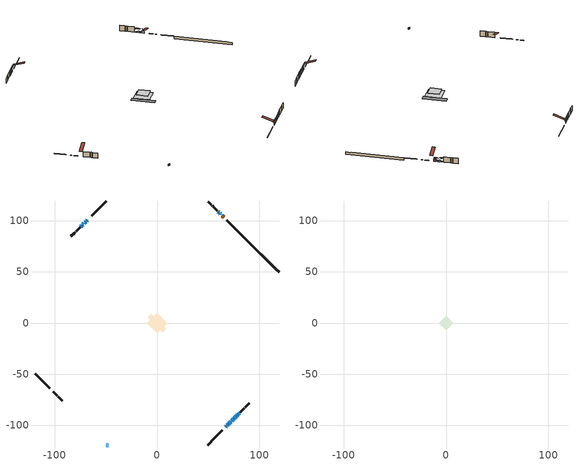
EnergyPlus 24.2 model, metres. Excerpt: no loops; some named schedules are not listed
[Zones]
conditioned space
 floor outside (Floor1 construction): -3.78,0 0,3.78 3.78,0 0,-3.78 z0.46
 floor adiabatic (AdiabaticFloorConstruction): -9.78,0 0,9.78 9.78,0 0,-9.78 z2.9
 floor foundation (Slab1 construction): -8.94,5.8 -5.8,8.94 8.94,-5.8 5.8,-8.94 z-1.92
 wall outside (RimJoist1 construction): 49.41,-119.28 56.28,-112.41 / -119.28,-49.41 -112.41,-56.28 / -49.41,119.28 -56.28,112.41 / 82.84,85.84 75.97,92.71 z0.46:0.76
 wall outside (RimJoist2 construction): 56.93,-111.75 64,-104.68 / -111.75,-56.93 -104.68,-64 / -56.93,111.75 -64,104.68 / 75.32,93.37 68.25,100.43 z0.46:0.76
 wall outside (AdiabaticWallConstruction 1): 65.1,103.58 63.69,104.99 z0.46:2.49
 wall outside (AdiabaticWallConstruction): -49.41,-119.28 -48.95,-119.28 / 68.49,-100.2 69.69,-98.99 / 70.35,-98.34 72.29,-96.4 / -48.02,-119.28 -47.75,-119.28 / 61.95,106.74 61.14,107.55 z0.46:1.68; -67.15,101.54 -67.4,101.29 z0.46:1.38; 63.04,105.65 62.6,106.08 z0.46:1.43; 67.15,-101.54 67.83,-100.85 / -69.57,99.11 -70.26,98.43 / -72.16,96.52 -72.85,95.84 z0.46:1.91; -68.05,100.63 -68.92,99.77 z0.46:2.24; 60.48,108.2 59.8,108.89 z0.46:0.92; 72.94,-95.74 74.88,-93.8 z0.46:0.77; 75.54,-93.14 77.43,-91.26 z0.46:2.04; 78.08,-90.6 78.75,-89.94 z0.46:1.45; 79.4,-89.28 80.66,-88.02 z0.46:2.44; -70.91,97.77 -71.51,97.18 z0.46:2.37; -73.5,95.18 -74.37,94.32 z0.46:2.21
 wall outside (Wall1 construction): 81.32,-87.37 85.42,-83.26 / -101.54,-67.15 -97.43,-71.25 / -75.02,93.66 -79.13,89.56 / 59.14,109.54 55.04,113.65 z0.46:5.34
 wall outside (Wall2 construction): 86.08,-82.61 86.68,-82.01 / -96.78,-71.91 -96.18,-72.51 / -79.78,88.9 -80.38,88.3 / 54.38,114.3 53.78,114.9 z0.46:5.34
 wall outside (Wall3 construction): 87.34,-81.35 90.4,-78.29 / -95.52,-73.17 -92.46,-76.23 / -81.04,87.64 -84.1,84.58 / 53.12,115.56 50.06,118.62 z0.46:5.34
 wall foundation (FoundationWall1 construction): 83.5,85.18,-1.92 83.5,85.18,0.46 115.7,52.98,0.46 115.7,52.98,0.29 119.28,49.41,0.29 119.28,49.41,-1.92
 window (WindowConstruction 15): -49.41,-119.28 -48.95,-119.28 z0.46:1.68
 window (WindowConstruction 6): -67.15,101.54 -67.4,101.29 z0.46:1.37
 window (WindowConstruction 7): 63.04,105.65 62.6,106.08 z0.46:1.43
 window (WindowConstruction 8): 67.15,-101.54 67.83,-100.85 z0.46:1.91
 window (WindowConstruction 9): 68.49,-100.2 69.69,-98.99 z0.46:1.68
 window (WindowConstruction 10): 70.35,-98.34 72.29,-96.4 z0.46:1.68
 window (WindowConstruction 11): -68.05,100.63 -68.92,99.77 z0.46:2.24
 window (WindowConstruction 12): -69.57,99.11 -70.26,98.43 z0.46:1.91
 window (WindowConstruction 16): -48.02,-119.28 -47.76,-119.28 z0.46:1.68
 window (WindowConstruction 13): 61.95,106.74 61.14,107.55 z0.46:1.68
 window (WindowConstruction 14): 60.48,108.2 59.8,108.89 z0.46:0.92
 window (WindowConstruction 17): 72.94,-95.74 74.88,-93.8 z0.46:0.76
 window (WindowConstruction): 75.54,-93.14 77.43,-91.26 z0.46:2.04
 window (WindowConstruction 1): 78.08,-90.6 78.75,-89.94 z0.46:1.45
 window (WindowConstruction 2): 79.4,-89.28 80.66,-88.02 z0.46:2.44
 window (WindowConstruction 3): -70.91,97.77 -71.51,97.18 z0.46:2.37
 window (WindowConstruction 4): -72.16,96.52 -72.85,95.84 z0.46:1.91
 window (WindowConstruction 5): -73.5,95.18 -74.37,94.32 z0.46:2.21
 door (Door): 65.1,103.58 63.69,104.99 z0.46:2.49
 ceiling adiabatic (AdiabaticFloorConstruction): 0,-9.78 9.78,0 0,9.78 -9.78,0 z2.9
attic - vented
 floor to conditioned space (Floor2 construction Reversed): -7.14,0 0,7.14 7.14,0 0,-7.14 z5.34
 roof outside (Roof1 construction): 66.49,-102.19,5.34 59.53,-95.24,8.62 57.7,-97.07,8.62 64.66,-104.03,5.34; -102.19,-66.49,5.34 -95.24,-59.53,8.62 -97.07,-57.7,8.62 -104.03,-64.66,5.34; -66.49,102.19,5.34 -59.53,95.24,8.62 -57.7,97.07,8.62 -64.66,104.03,5.34; 65.76,102.92,5.34 58.8,95.97,8.62 60.64,94.14,8.62 67.59,101.09,5.34
shading: -69.26,99.42 -65.28,103.4 -65.57,103.69 -69.55,99.71 z4.01; 60.74,107.95 64.9,103.78 65.19,104.07 61.03,108.24 z4.07; 69.7,-98.99 65.28,-103.4 65.57,-103.69 69.99,-99.28 z4.55; 71.56,-97.13 66.62,-102.06 66.91,-102.35 71.85,-97.42 z4.32; 74.15,-94.53 68.48,-100.2 68.77,-100.49 74.44,-94.82 z4.32; -70.78,97.9 -66.19,102.5 -66.48,102.79 -71.07,98.19 z4.88; -72.12,96.56 -67.71,100.98 -68,101.27 -72.41,96.85 z4.55; 59.27,109.41 63.81,104.87 64.1,105.16 59.56,109.7 z4.32; 57.93,110.75 62.35,106.34 62.64,106.63 58.22,111.04 z3.56; 76.75,-91.93 71.08,-97.61 71.37,-97.9 77.04,-92.23 z3.4; 79.29,-89.39 73.67,-95.01 73.97,-95.3 79.58,-89.68 z4.68; 80.61,-88.07 76.22,-92.47 76.51,-92.76 80.9,-88.36 z4.09; 82.53,-86.16 77.54,-91.15 77.83,-91.44 82.82,-86.45 z5.08; -73.37,95.31 -69.05,99.64 -69.34,99.93 -73.66,95.6 z5; -74.71,93.97 -70.3,98.39 -70.59,98.68 -75,94.26 z4.55; -76.23,92.45 -71.64,97.05 -71.93,97.34 -76.52,92.74 z4.85
[Building]
Building 1: Terrain=Suburbs
[Site:Location]
London AP_ON: Latitude {deg}=43.03; Longitude {deg}=-81.15; Time Zone {hr}=-5; Elevation {m}=278; Keep Site Location Information=Yes
[Site:GroundTemperature:Shallow]
3.98693, 1.93205, 1.76749, 2.74264, 6.6573, 10.5537, 13.9317, 16.0716, 16.2534, 14.513, 11.2211, 7.44421
[Site:WaterMainsTemperature]
Calculation Method=Schedule; Temperature Schedule=mains temperature schedule
[Material] Roughness=Rough; Thermal Absorptance=0.9
Name | Thickness {m} | Conductivity {W/m-K} | Density {kg/m3} | Specific Heat {J/kg-K} | Solar Absorptance | Visible Absorptance
asphalt or fiberglass shingles | 0.00635 | 0.162714 | 1121.4 | 1465.45 | 0.4 | 0.4
ceiling loosefill ins | 0.254 | 0.0480833 | 16.02 | 1046.75 | 0.7 | 0.7
ceiling stud and cavity | 0.1397 | 0.211002 | 65.682 | 1177.47 | 0.7 | 0.7
concrete 4.0 in. | 0.1016 | 1.803125 | 2242.8 | 837.4 | 0.7 | 0.7
concrete 8.0 in. | 0.2032 | 1.803125 | 2242.8 | 837.4 | 0.7 | 0.7
door material | 0.04445 | 0.0639163 | 512.64 | 1214.23 | 0.7 | 0.7
exterior vertical ins | 0.0232466 | 0.029427 | 32.04 | 1214.23 | 0.7 | 0.7
floor covering | 0.0127 | 0.0433444 | 54.468 | 1339.84 | 0.6 | 0.6
floor rigid ins; rim joist rigid ins | 0.051816 | 0.029427 | 32.04 | 1214.23 | 0.7 | 0.7
floor rigid ins 1; wall rigid ins | 0.512978 | 0.029427 | 32.04 | 1214.23 | 0.7 | 0.7
floor stud and cavity | 0.1397 | 0.638804 | 92.3553 | 1139.71 | 0.7 | 0.7
floor stud and cavity 1 | 0.1397 | 1.75129 | 37.0049 | 1207.88 | 0.7 | 0.7
furniture material conditioned space 1 | 0.1524 | 0.115458 | 640.8 | 1214.23 | 0.6 | 0.6
gypsum board | 0.0127 | 0.160291 | 801 | 837.4 | 0.6 | 0.6
gypsum board 1 | 0.0127 | 0.160291 | 801 | 837.4 | 0.7 | 0.7
osb sheathing 0.5 in. | 0.0127 | 0.115458 | 512.64 | 1214.23 | 0.7 | 0.7
osb sheathing 0.75 in. | 0.01905 | 0.115458 | 512.64 | 1214.23 | 0.7 | 0.7
osb sheathing 2.0 in. | 0.0508 | 0.115458 | 512.64 | 1214.23 | 0.7 | 0.7
rim joist rigid ins 1 | 0.103632 | 0.029427 | 32.04 | 1214.23 | 0.7 | 0.7
rim joist stud and cavity | 0.0508 | 0.0405436 | 125.044 | 1163.47 | 0.6 | 0.6
rim joist stud and cavity 1 | 0.0508 | 0.0212667 | 125.044 | 1163.47 | 0.6 | 0.6
wall stud and cavity | 0.1397 | 0.0883501 | 139.0536 | 1170.24 | 0.7 | 0.7
wall stud and cavity 1 | 0.1397 | 0.121872 | 139.0536 | 1170.24 | 0.7 | 0.7
wall stud and cavity 2 | 0.1397 | 0.102903 | 139.0536 | 1170.24 | 0.7 | 0.7
wall stud and cavity 3 | 0.0889 | 0.380278 | 52.3479 | 1209.89 | 0.7 | 0.7
wall stud and cavity 4 | 0.0889 | 0.391764 | 83.0341 | 1211.67 | 0.7 | 0.7
wood siding | 0.0254 | 0.102417 | 544.68 | 1172.36 | 0.4 | 0.4
wood siding 1; wood siding 2; wood siding 3 | 0.0254 | 0.102417 | 544.68 | 1172.36 | 0.7 | 0.7
[WindowMaterial:SimpleGlazingSystem]
Name | U-Factor {W/m2-K} | Solar Heat Gain Coefficient
WindowMaterial | 2.7913 | 0.7
WindowMaterial 1 | 2.779381 | 0.56
WindowMaterial 10 | 2.78449 | 0.68
WindowMaterial 11 | 2.78449 | 0.6
WindowMaterial 12 | 2.76008 | 0.46
WindowMaterial 13 | 3.30687 | 0.61
WindowMaterial 14 | 2.719762 | 0.3
WindowMaterial 2 | 2.82878 | 0.59
WindowMaterial 3 | 2.77825 | 0.66
WindowMaterial 4 | 2.78449 | 0.59
WindowMaterial 5 | 2.76916 | 0.63
WindowMaterial 6 | 2.662982 | 0.39
WindowMaterial 7 | 2.76916 | 0.51
WindowMaterial 8 | 2.78903 | 0.62
WindowMaterial 9 | 2.78676 | 0.61
[Construction]
AdiabaticFloorConstruction: floor stud and cavity 1, floor rigid ins 1, osb sheathing 0.75 in., floor covering
AdiabaticWallConstruction: wood siding 2, wall rigid ins, wall stud and cavity 3, gypsum board
AdiabaticWallConstruction 1: wood siding 3, wall rigid ins, wall stud and cavity 3, gypsum board
Door: door material
Floor1 construction: floor stud and cavity, floor rigid ins, osb sheathing 0.75 in., floor covering
Floor2 construction Reversed: gypsum board, ceiling stud and cavity, ceiling loosefill ins
FoundationWall1 construction: concrete 8.0 in., gypsum board 1
furniture construction conditioned space 1: furniture material conditioned space 1
PartitionWallConstruction: gypsum board, wall stud and cavity 4, gypsum board
RimJoist1 construction: wood siding 1, rim joist rigid ins, osb sheathing 2.0 in., rim joist stud and cavity
RimJoist2 construction: wood siding 1, rim joist rigid ins 1, osb sheathing 2.0 in., rim joist stud and cavity 1
Roof1 construction: asphalt or fiberglass shingles
Slab1 construction: concrete 4.0 in.
Wall1 construction: wood siding, osb sheathing 0.5 in., wall stud and cavity, gypsum board
Wall2 construction: wood siding, osb sheathing 0.5 in., wall stud and cavity 1, gypsum board
Wall3 construction: wood siding, osb sheathing 0.5 in., wall stud and cavity 2, gypsum board
WindowConstruction: WindowMaterial
WindowConstruction 1: WindowMaterial 1
WindowConstruction 10: WindowMaterial 9
WindowConstruction 11: WindowMaterial 10
WindowConstruction 12; WindowConstruction 4; WindowConstruction 8: WindowMaterial 4
WindowConstruction 13: WindowMaterial 11
WindowConstruction 14: WindowMaterial 12
WindowConstruction 15: WindowMaterial 13
WindowConstruction 16; WindowConstruction 6: WindowMaterial 6
WindowConstruction 17: WindowMaterial 14
WindowConstruction 2: WindowMaterial 2
WindowConstruction 3: WindowMaterial 3
WindowConstruction 5: WindowMaterial 5
WindowConstruction 7: WindowMaterial 7
WindowConstruction 9: WindowMaterial 8
[Zone] Multiplier=1; Part of Total Floor Area=Yes
Name | Volume {m3}
attic - vented | 54.3016
conditioned space | 749.6
[Space]
Name | Zone | Volume {m3}
attic - vented 1 | attic - vented | 54.3016
conditioned space 1 | conditioned space | 749.6
[ZoneInfiltration:EffectiveLeakageArea]
infil attic - vented 1: Zone or Space=attic - vented 1; Schedule=Always On Discrete; Effective Air Leakage Area {cm2}=4451.35; Stack Coefficient=0.000228026; Wind Coefficient=1.02026e-05
[ZoneMixing]
whole house fan mix: Zone or Space=attic - vented; Schedule=Always On Continuous; Design Flow Rate Calculation Method=Flow/Zone; Design Flow Rate {m3/s}=0; Source Zone or Space=conditioned space
[SurfaceProperty:ExposedFoundationPerimeter]
Slab1: Exposed Perimeter Calculation Method=TotalExposedPerimeter; Total Exposed Perimeter {m}=50.596
[InternalMass] Zone or ZoneList=conditioned space; Space or SpaceList=conditioned space 1
Name | Construction | Surface Area {m2}
furniture mass conditioned space 1 | furniture construction conditioned space 1 | 125.012
partition wall mass | PartitionWallConstruction | 312.53
[Lights]
interior lighting: Zone or ZoneList or Space or SpaceList=conditioned space 1; Schedule=interior lighting schedule; Design Level Calculation Method=LightingLevel; Lighting Level {W}=343.2; Return Air Fraction=0; Fraction Radiant=0.6; Fraction Visible=0.2; Fraction Replaceable=1
[People]
occupants: Zone or ZoneList or Space or SpaceList=conditioned space 1; Number of People Schedule=occupants schedule; Number of People Calculation Method=People; Number of People=3; Fraction Radiant=0.314171; Sensible Heat Fraction=0.56303; Activity Level Schedule=occupants activity schedule; Carbon Dioxide Generation Rate {m3/s-W}=0; Enable ASHRAE 55 Comfort Warnings=No; Mean Radiant Temperature Calculation Type=EnclosureAveraged
[ElectricEquipment] Zone or ZoneList or Space or SpaceList=conditioned space 1; Design Level Calculation Method=EquipmentLevel
Name | Schedule | Design Level {W} | Fraction Latent | Fraction Radiant | Fraction Lost
clothes dryer | clothes dryer schedule | 140.772 | 0.015 | 0.081 | 0.85
clothes washer | clothes washer schedule | 32.1985 | 0.03 | 0.162 | 0.7
cooking range | cooking range schedule | 215.147 | 0.08 | 0.432 | 0.2
dishwasher | dishwasher schedule | 66.8632 | 0.3 | 0.18 | 0.4
fridge | fridge schedule | 72.9452 | 0 | 0.6 | 0
mech vent house fan | mech vent house fan schedule | 8.07 | 0 | 0 | 1
mech vent house fan cfis | mech vent house fan cfis schedule | 0 | 0 | 0 | 0
misc plug loads | misc plug loads schedule | 494.7 | 0.045 | 0.513 | 0.1
whole house fan | Always On Discrete | 0 | 0 | 0 | 1
[OtherEquipment] Zone or ZoneList or Space or SpaceList=conditioned space 1; Design Level Calculation Method=EquipmentLevel
Name | Fuel Type | Schedule | Design Level {W} | Fraction Latent | Fraction Radiant | Fraction Lost
clothes dryer 1 | Electricity | clothes dryer schedule | 0 | 0.015 | 0.081 | 0.85
cooking range 1 | Electricity | cooking range schedule | 0 | 0.08 | 0.432 | 0.2
general water use latent | None | general water use schedule | 62.594 | 1 | 0 | 0
general water use sensible | None | general water use schedule | -61.6891 | 0 | 0.6 | 0
mech vent house fan latent load | None | Always On Discrete | 0 | 1 | 0 | 0
mech vent house fan sensible load | None | Always On Discrete | 0 | 0 | 0 | 0
water heater energy adjustment1 | NaturalGas | Always On Discrete | 0.01 | 0 | 0 | 1
[ZoneInfiltration:DesignFlowRate] Zone or ZoneList or Space or SpaceList=conditioned space 1; Schedule=Always On Discrete; Design Flow Rate Calculation Method=Flow/Zone; Design Flow Rate {m3/s}=0
infil flow; natural vent flow; whole house fan flow
[Foundation:Kiva]
Foundation Kiva 1: Initial Indoor Air Temperature {C}=18; Wall Height Above Grade {m}=0.460004; Wall Depth Below Slab {m}=0.2032; Custom Block Material Name 1=exterior vertical ins; Custom Block Depth 1 {m}=2.38; Custom Block X Position 1 {m}=0.2159; Custom Block Z Position 1 {m}=0
[Foundation:Kiva:Settings]
Soil Conductivity {W/m-K}=0.849921; Soil Density {kg/m3}=1842.3; Soil Specific Heat {J/kg-K}=418.7; Ground Solar Absorptivity=0.9; Ground Thermal Absorptivity=0.9; Ground Surface Roughness {m}=0.03; Far-Field Width {m}=40; Deep-Ground Boundary Condition=ZeroFlux; Deep-Ground Depth {m}=40; Minimum Cell Dimension {m}=0.2; Maximum Cell Growth Coefficient=3; Simulation Timestep=Timestep
[Exterior:Lights]
exterior lighting: Schedule=exterior lighting schedule; Design Level {W}=75.6
[Schedule:Constant]
Name | Hourly Value
Always On Continuous; mech vent house fan schedule; mech vent house fan cfis schedule; Always On Discrete | 1
occupants activity schedule | 117.228
fridge schedule | 0
[Schedule:Week:Daily]
interior lighting schedule Week Rule - Jan1-Jan27: interior lighting schedule day, interior lighting schedule day, interior lighting schedule day, interior lighting schedule day, interior lighting schedule day, interior lighting schedule day, interior lighting schedule day, interior lighting schedule default day, interior lighting schedule default day, interior lighting schedule default day, interior lighting schedule default day, interior lighting schedule default day
interior lighting schedule Week Rule - Jan28-Feb3: interior lighting schedule day, interior lighting schedule day, interior lighting schedule day, interior lighting schedule day, interior lighting schedule day 1, interior lighting schedule day 1, interior lighting schedule day 1, interior lighting schedule default day, interior lighting schedule default day, interior lighting schedule default day, interior lighting schedule default day, interior lighting schedule default day
interior lighting schedule Week Rule - Feb4-Feb24: interior lighting schedule day 1, interior lighting schedule day 1, interior lighting schedule day 1, interior lighting schedule day 1, interior lighting schedule day 1, interior lighting schedule day 1, interior lighting schedule day 1, interior lighting schedule default day, interior lighting schedule default day, interior lighting schedule default day, interior lighting schedule default day, interior lighting schedule default day
interior lighting schedule Week Rule - Feb25-Mar3: interior lighting schedule day 1, interior lighting schedule day 1, interior lighting schedule day 1, interior lighting schedule day 1, interior lighting schedule day 2, interior lighting schedule day 2, interior lighting schedule day 2, interior lighting schedule default day, interior lighting schedule default day, interior lighting schedule default day, interior lighting schedule default day, interior lighting schedule default day
interior lighting schedule Week Rule - Mar4-Mar31: interior lighting schedule day 2, interior lighting schedule day 2, interior lighting schedule day 2, interior lighting schedule day 2, interior lighting schedule day 2, interior lighting schedule day 2, interior lighting schedule day 2, interior lighting schedule default day, interior lighting schedule default day, interior lighting schedule default day, interior lighting schedule default day, interior lighting schedule default day
interior lighting schedule Week Rule - Apr1-Apr28: interior lighting schedule day 3, interior lighting schedule day 3, interior lighting schedule day 3, interior lighting schedule day 3, interior lighting schedule day 3, interior lighting schedule day 3, interior lighting schedule day 3, interior lighting schedule default day, interior lighting schedule default day, interior lighting schedule default day, interior lighting schedule default day, interior lighting schedule default day
interior lighting schedule Week Rule - Apr29-May5: interior lighting schedule day 3, interior lighting schedule day 3, interior lighting schedule day 4, interior lighting schedule day 4, interior lighting schedule day 4, interior lighting schedule day 4, interior lighting schedule day 4, interior lighting schedule default day, interior lighting schedule default day, interior lighting schedule default day, interior lighting schedule default day, interior lighting schedule default day
interior lighting schedule Week Rule - May6-May26: interior lighting schedule day 4, interior lighting schedule day 4, interior lighting schedule day 4, interior lighting schedule day 4, interior lighting schedule day 4, interior lighting schedule day 4, interior lighting schedule day 4, interior lighting schedule default day, interior lighting schedule default day, interior lighting schedule default day, interior lighting schedule default day, interior lighting schedule default day
interior lighting schedule Week Rule - May27-Jun2: interior lighting schedule day 4, interior lighting schedule day 4, interior lighting schedule day 4, interior lighting schedule day 4, interior lighting schedule day 4, interior lighting schedule day 5, interior lighting schedule day 5, interior lighting schedule default day, interior lighting schedule default day, interior lighting schedule default day, interior lighting schedule default day, interior lighting schedule default day
interior lighting schedule Week Rule - Jun3-Jun30: interior lighting schedule day 5, interior lighting schedule day 5, interior lighting schedule day 5, interior lighting schedule day 5, interior lighting schedule day 5, interior lighting schedule day 5, interior lighting schedule day 5, interior lighting schedule default day, interior lighting schedule default day, interior lighting schedule default day, interior lighting schedule default day, interior lighting schedule default day
interior lighting schedule Week Rule - Jul1-Jul28: interior lighting schedule day 6, interior lighting schedule day 6, interior lighting schedule day 6, interior lighting schedule day 6, interior lighting schedule day 6, interior lighting schedule day 6, interior lighting schedule day 6, interior lighting schedule default day, interior lighting schedule default day, interior lighting schedule default day, interior lighting schedule default day, interior lighting schedule default day
interior lighting schedule Week Rule - Jul29-Aug4: interior lighting schedule day 6, interior lighting schedule day 6, interior lighting schedule day 6, interior lighting schedule day 7, interior lighting schedule day 7, interior lighting schedule day 7, interior lighting schedule day 7, interior lighting schedule default day, interior lighting schedule default day, interior lighting schedule default day, interior lighting schedule default day, interior lighting schedule default day
interior lighting schedule Week Rule - Aug5-Aug25: interior lighting schedule day 7, interior lighting schedule day 7, interior lighting schedule day 7, interior lighting schedule day 7, interior lighting schedule day 7, interior lighting schedule day 7, interior lighting schedule day 7, interior lighting schedule default day, interior lighting schedule default day, interior lighting schedule default day, interior lighting schedule default day, interior lighting schedule default day
interior lighting schedule Week Rule - Aug26-Sep1: interior lighting schedule day 7, interior lighting schedule day 7, interior lighting schedule day 7, interior lighting schedule day 7, interior lighting schedule day 7, interior lighting schedule day 7, interior lighting schedule day 8, interior lighting schedule default day, interior lighting schedule default day, interior lighting schedule default day, interior lighting schedule default day, interior lighting schedule default day
interior lighting schedule Week Rule - Sep2-Sep29: interior lighting schedule day 8, interior lighting schedule day 8, interior lighting schedule day 8, interior lighting schedule day 8, interior lighting schedule day 8, interior lighting schedule day 8, interior lighting schedule day 8, interior lighting schedule default day, interior lighting schedule default day, interior lighting schedule default day, interior lighting schedule default day, interior lighting schedule default day
interior lighting schedule Week Rule - Sep30-Oct6: interior lighting schedule day 8, interior lighting schedule day 9, interior lighting schedule day 9, interior lighting schedule day 9, interior lighting schedule day 9, interior lighting schedule day 9, interior lighting schedule day 9, interior lighting schedule default day, interior lighting schedule default day, interior lighting schedule default day, interior lighting schedule default day, interior lighting schedule default day
interior lighting schedule Week Rule - Oct7-Oct27: interior lighting schedule day 9, interior lighting schedule day 9, interior lighting schedule day 9, interior lighting schedule day 9, interior lighting schedule day 9, interior lighting schedule day 9, interior lighting schedule day 9, interior lighting schedule default day, interior lighting schedule default day, interior lighting schedule default day, interior lighting schedule default day, interior lighting schedule default day
interior lighting schedule Week Rule - Oct28-Nov3: interior lighting schedule day 9, interior lighting schedule day 9, interior lighting schedule day 9, interior lighting schedule day 9, interior lighting schedule day 10, interior lighting schedule day 10, interior lighting schedule day 10, interior lighting schedule default day, interior lighting schedule default day, interior lighting schedule default day, interior lighting schedule default day, interior lighting schedule default day
interior lighting schedule Week Rule - Nov4-Nov24: interior lighting schedule day 10, interior lighting schedule day 10, interior lighting schedule day 10, interior lighting schedule day 10, interior lighting schedule day 10, interior lighting schedule day 10, interior lighting schedule day 10, interior lighting schedule default day, interior lighting schedule default day, interior lighting schedule default day, interior lighting schedule default day, interior lighting schedule default day
interior lighting schedule Week Rule - Nov25-Dec1: interior lighting schedule day 10, interior lighting schedule day 10, interior lighting schedule day 10, interior lighting schedule day 10, interior lighting schedule day 10, interior lighting schedule day 10, interior lighting schedule day 11, interior lighting schedule default day, interior lighting schedule default day, interior lighting schedule default day, interior lighting schedule default day, interior lighting schedule default day
interior lighting schedule Week Rule - Dec2-Dec31: interior lighting schedule day 11, interior lighting schedule day 11, interior lighting schedule day 11, interior lighting schedule day 11, interior lighting schedule day 11, interior lighting schedule day 11, interior lighting schedule day 11, interior lighting schedule default day, interior lighting schedule default day, interior lighting schedule default day, interior lighting schedule default day, interior lighting schedule default day
occupants schedule Week Rule - Jan1-Dec31: occupants schedule day, occupants schedule day, occupants schedule day, occupants schedule day, occupants schedule day, occupants schedule day, occupants schedule day, occupants schedule default day, occupants schedule default day, occupants schedule default day, occupants schedule default day, occupants schedule default day
clothes dryer schedule Week Rule - Jan1-Dec31: clothes dryer schedule day, clothes dryer schedule day, clothes dryer schedule day, clothes dryer schedule day, clothes dryer schedule day, clothes dryer schedule day, clothes dryer schedule day, clothes dryer schedule default day, clothes dryer schedule default day, clothes dryer schedule default day, clothes dryer schedule default day, clothes dryer schedule default day
clothes washer schedule Week Rule - Jan1-Dec31: clothes washer schedule day, clothes washer schedule day, clothes washer schedule day, clothes washer schedule day, clothes washer schedule day, clothes washer schedule day, clothes washer schedule day, clothes washer schedule default day, clothes washer schedule default day, clothes washer schedule default day, clothes washer schedule default day, clothes washer schedule default day
cooking range schedule Week Rule - Jan1-Dec31: cooking range schedule day, cooking range schedule day, cooking range schedule day, cooking range schedule day, cooking range schedule day, cooking range schedule day, cooking range schedule day, cooking range schedule default day, cooking range schedule default day, cooking range schedule default day, cooking range schedule default day, cooking range schedule default day
dishwasher schedule Week Rule - Jan1-Dec31: dishwasher schedule day, dishwasher schedule day, dishwasher schedule day, dishwasher schedule day, dishwasher schedule day, dishwasher schedule day, dishwasher schedule day, dishwasher schedule default day, dishwasher schedule default day, dishwasher schedule default day, dishwasher schedule default day, dishwasher schedule default day
misc plug loads schedule Week Rule - Jan1-Dec31: misc plug loads schedule day, misc plug loads schedule day, misc plug loads schedule day, misc plug loads schedule day, misc plug loads schedule day, misc plug loads schedule day, misc plug loads schedule day, misc plug loads schedule default day, misc plug loads schedule default day, misc plug loads schedule default day, misc plug loads schedule default day, misc plug loads schedule default day
general water use schedule Week Rule - Jan1-Dec31: general water use schedule day, general water use schedule day, general water use schedule day, general water use schedule day, general water use schedule day, general water use schedule day, general water use schedule day, general water use schedule default day, general water use schedule default day, general water use schedule default day, general water use schedule default day, general water use schedule default day
exterior lighting schedule Week Rule - Jan1-Jan27: exterior lighting schedule day, exterior lighting schedule day, exterior lighting schedule day, exterior lighting schedule day, exterior lighting schedule day, exterior lighting schedule day, exterior lighting schedule day, exterior lighting schedule default day, exterior lighting schedule default day, exterior lighting schedule default day, exterior lighting schedule default day, exterior lighting schedule default day
exterior lighting schedule Week Rule - Jan28-Feb3: exterior lighting schedule day, exterior lighting schedule day, exterior lighting schedule day, exterior lighting schedule day, exterior lighting schedule day 1, exterior lighting schedule day 1, exterior lighting schedule day 1, exterior lighting schedule default day, exterior lighting schedule default day, exterior lighting schedule default day, exterior lighting schedule default day, exterior lighting schedule default day
exterior lighting schedule Week Rule - Feb4-Feb24: exterior lighting schedule day 1, exterior lighting schedule day 1, exterior lighting schedule day 1, exterior lighting schedule day 1, exterior lighting schedule day 1, exterior lighting schedule day 1, exterior lighting schedule day 1, exterior lighting schedule default day, exterior lighting schedule default day, exterior lighting schedule default day, exterior lighting schedule default day, exterior lighting schedule default day
exterior lighting schedule Week Rule - Feb25-Mar3: exterior lighting schedule day 1, exterior lighting schedule day 1, exterior lighting schedule day 1, exterior lighting schedule day 1, exterior lighting schedule day 2, exterior lighting schedule day 2, exterior lighting schedule day 2, exterior lighting schedule default day, exterior lighting schedule default day, exterior lighting schedule default day, exterior lighting schedule default day, exterior lighting schedule default day
exterior lighting schedule Week Rule - Mar4-Mar31: exterior lighting schedule day 2, exterior lighting schedule day 2, exterior lighting schedule day 2, exterior lighting schedule day 2, exterior lighting schedule day 2, exterior lighting schedule day 2, exterior lighting schedule day 2, exterior lighting schedule default day, exterior lighting schedule default day, exterior lighting schedule default day, exterior lighting schedule default day, exterior lighting schedule default day
exterior lighting schedule Week Rule - Apr1-Apr28: exterior lighting schedule day 3, exterior lighting schedule day 3, exterior lighting schedule day 3, exterior lighting schedule day 3, exterior lighting schedule day 3, exterior lighting schedule day 3, exterior lighting schedule day 3, exterior lighting schedule default day, exterior lighting schedule default day, exterior lighting schedule default day, exterior lighting schedule default day, exterior lighting schedule default day
exterior lighting schedule Week Rule - Apr29-May5: exterior lighting schedule day 3, exterior lighting schedule day 3, exterior lighting schedule day 4, exterior lighting schedule day 4, exterior lighting schedule day 4, exterior lighting schedule day 4, exterior lighting schedule day 4, exterior lighting schedule default day, exterior lighting schedule default day, exterior lighting schedule default day, exterior lighting schedule default day, exterior lighting schedule default day
exterior lighting schedule Week Rule - May6-May26: exterior lighting schedule day 4, exterior lighting schedule day 4, exterior lighting schedule day 4, exterior lighting schedule day 4, exterior lighting schedule day 4, exterior lighting schedule day 4, exterior lighting schedule day 4, exterior lighting schedule default day, exterior lighting schedule default day, exterior lighting schedule default day, exterior lighting schedule default day, exterior lighting schedule default day
exterior lighting schedule Week Rule - May27-Jun2: exterior lighting schedule day 4, exterior lighting schedule day 4, exterior lighting schedule day 4, exterior lighting schedule day 4, exterior lighting schedule day 4, exterior lighting schedule day 5, exterior lighting schedule day 5, exterior lighting schedule default day, exterior lighting schedule default day, exterior lighting schedule default day, exterior lighting schedule default day, exterior lighting schedule default day
exterior lighting schedule Week Rule - Jun3-Jun30: exterior lighting schedule day 5, exterior lighting schedule day 5, exterior lighting schedule day 5, exterior lighting schedule day 5, exterior lighting schedule day 5, exterior lighting schedule day 5, exterior lighting schedule day 5, exterior lighting schedule default day, exterior lighting schedule default day, exterior lighting schedule default day, exterior lighting schedule default day, exterior lighting schedule default day
exterior lighting schedule Week Rule - Jul1-Jul28: exterior lighting schedule day 6, exterior lighting schedule day 6, exterior lighting schedule day 6, exterior lighting schedule day 6, exterior lighting schedule day 6, exterior lighting schedule day 6, exterior lighting schedule day 6, exterior lighting schedule default day, exterior lighting schedule default day, exterior lighting schedule default day, exterior lighting schedule default day, exterior lighting schedule default day
exterior lighting schedule Week Rule - Jul29-Aug4: exterior lighting schedule day 6, exterior lighting schedule day 6, exterior lighting schedule day 6, exterior lighting schedule day 7, exterior lighting schedule day 7, exterior lighting schedule day 7, exterior lighting schedule day 7, exterior lighting schedule default day, exterior lighting schedule default day, exterior lighting schedule default day, exterior lighting schedule default day, exterior lighting schedule default day
exterior lighting schedule Week Rule - Aug5-Aug25: exterior lighting schedule day 7, exterior lighting schedule day 7, exterior lighting schedule day 7, exterior lighting schedule day 7, exterior lighting schedule day 7, exterior lighting schedule day 7, exterior lighting schedule day 7, exterior lighting schedule default day, exterior lighting schedule default day, exterior lighting schedule default day, exterior lighting schedule default day, exterior lighting schedule default day
exterior lighting schedule Week Rule - Aug26-Sep1: exterior lighting schedule day 7, exterior lighting schedule day 7, exterior lighting schedule day 7, exterior lighting schedule day 7, exterior lighting schedule day 7, exterior lighting schedule day 7, exterior lighting schedule day 8, exterior lighting schedule default day, exterior lighting schedule default day, exterior lighting schedule default day, exterior lighting schedule default day, exterior lighting schedule default day
exterior lighting schedule Week Rule - Sep2-Sep29: exterior lighting schedule day 8, exterior lighting schedule day 8, exterior lighting schedule day 8, exterior lighting schedule day 8, exterior lighting schedule day 8, exterior lighting schedule day 8, exterior lighting schedule day 8, exterior lighting schedule default day, exterior lighting schedule default day, exterior lighting schedule default day, exterior lighting schedule default day, exterior lighting schedule default day
exterior lighting schedule Week Rule - Sep30-Oct6: exterior lighting schedule day 8, exterior lighting schedule day 9, exterior lighting schedule day 9, exterior lighting schedule day 9, exterior lighting schedule day 9, exterior lighting schedule day 9, exterior lighting schedule day 9, exterior lighting schedule default day, exterior lighting schedule default day, exterior lighting schedule default day, exterior lighting schedule default day, exterior lighting schedule default day
exterior lighting schedule Week Rule - Oct7-Oct27: exterior lighting schedule day 9, exterior lighting schedule day 9, exterior lighting schedule day 9, exterior lighting schedule day 9, exterior lighting schedule day 9, exterior lighting schedule day 9, exterior lighting schedule day 9, exterior lighting schedule default day, exterior lighting schedule default day, exterior lighting schedule default day, exterior lighting schedule default day, exterior lighting schedule default day
[Schedule:Year]
interior lighting schedule: interior lighting schedule Week Rule - Jan1-Jan27, 1, 1, 1, 27, interior lighting schedule Week Rule - Jan28-Feb3, 1, 28, 2, 3, interior lighting schedule Week Rule - Feb4-Feb24, 2, 4, 2, 24, interior lighting schedule Week Rule - Feb25-Mar3, 2, 25, 3, 3, interior lighting schedule Week Rule - Mar4-Mar31, 3, 4, 3, 31, interior lighting schedule Week Rule - Apr1-Apr28, 4, 1, 4, 28, interior lighting schedule Week Rule - Apr29-May5, 4, 29, 5, 5, interior lighting schedule Week Rule - May6-May26, 5, 6, 5, 26, interior lighting schedule Week Rule - May27-Jun2, 5, 27, 6, 2, interior lighting schedule Week Rule - Jun3-Jun30, 6, 3, 6, 30, interior lighting schedule Week Rule - Jul1-Jul28, 7, 1, 7, 28, interior lighting schedule Week Rule - Jul29-Aug4, 7, 29, 8, 4, interior lighting schedule Week Rule - Aug5-Aug25, 8, 5, 8, 25, interior lighting schedule Week Rule - Aug26-Sep1, 8, 26, 9, 1, interior lighting schedule Week Rule - Sep2-Sep29, 9, 2, 9, 29, interior lighting schedule Week Rule - Sep30-Oct6, 9, 30, 10, 6, interior lighting schedule Week Rule - Oct7-Oct27, 10, 7, 10, 27, interior lighting schedule Week Rule - Oct28-Nov3, 10, 28, 11, 3, interior lighting schedule Week Rule - Nov4-Nov24, 11, 4, 11, 24, interior lighting schedule Week Rule - Nov25-Dec1, 11, 25, 12, 1, interior lighting schedule Week Rule - Dec2-Dec31, 12, 2, 12, 31
occupants schedule: occupants schedule Week Rule - Jan1-Dec31, 1, 1, 12, 31
clothes dryer schedule: clothes dryer schedule Week Rule - Jan1-Dec31, 1, 1, 12, 31
clothes washer schedule: clothes washer schedule Week Rule - Jan1-Dec31, 1, 1, 12, 31
cooking range schedule: cooking range schedule Week Rule - Jan1-Dec31, 1, 1, 12, 31
dishwasher schedule: dishwasher schedule Week Rule - Jan1-Dec31, 1, 1, 12, 31
misc plug loads schedule: misc plug loads schedule Week Rule - Jan1-Dec31, 1, 1, 12, 31
general water use schedule: general water use schedule Week Rule - Jan1-Dec31, 1, 1, 12, 31
exterior lighting schedule: exterior lighting schedule Week Rule - Jan1-Jan27, 1, 1, 1, 27, exterior lighting schedule Week Rule - Jan28-Feb3, 1, 28, 2, 3, exterior lighting schedule Week Rule - Feb4-Feb24, 2, 4, 2, 24, exterior lighting schedule Week Rule - Feb25-Mar3, 2, 25, 3, 3, exterior lighting schedule Week Rule - Mar4-Mar31, 3, 4, 3, 31, exterior lighting schedule Week Rule - Apr1-Apr28, 4, 1, 4, 28, exterior lighting schedule Week Rule - Apr29-May5, 4, 29, 5, 5, exterior lighting schedule Week Rule - May6-May26, 5, 6, 5, 26, exterior lighting schedule Week Rule - May27-Jun2, 5, 27, 6, 2, exterior lighting schedule Week Rule - Jun3-Jun30, 6, 3, 6, 30, exterior lighting schedule Week Rule - Jul1-Jul28, 7, 1, 7, 28, exterior lighting schedule Week Rule - Jul29-Aug4, 7, 29, 8, 4, exterior lighting schedule Week Rule - Aug5-Aug25, 8, 5, 8, 25, exterior lighting schedule Week Rule - Aug26-Sep1, 8, 26, 9, 1, exterior lighting schedule Week Rule - Sep2-Sep29, 9, 2, 9, 29, exterior lighting schedule Week Rule - Sep30-Oct6, 9, 30, 10, 6, exterior lighting schedule Week Rule - Oct7-Oct27, 10, 7, 10, 27, exterior lighting schedule Week Rule - Oct28-Nov3, 10, 28, 11, 3, exterior lighting schedule Week Rule - Nov4-Nov24, 11, 4, 11, 24, exterior lighting schedule Week Rule - Nov25-Dec1, 11, 25, 12, 1, exterior lighting schedule Week Rule - Dec2-Dec31, 12, 2, 12, 31
[Schedule:Compact]
mains temperature schedule: Through: 01/01, For: AllDays, Until: 24:00, 7.96722, Through: 01/02, For: AllDays, Until: 24:00, 7.89722, Through: 01/03, For: AllDays, Until: 24:00, 7.82778, Through: 01/04, For: AllDays, Until: 24:00, 7.76, Through: 01/05, For: AllDays, Until: 24:00, 7.69333, Through: 01/06, For: AllDays, Until: 24:00, 7.62778, Through: 01/07, For: AllDays, Until: 24:00, 7.56389, Through: 01/08, For: AllDays, Until: 24:00, 7.50167, Through: 01/09, For: AllDays, Until: 24:00, 7.44056, Through: 01/10, For: AllDays, Until: 24:00, 7.38056, Through: 01/11, For: AllDays, Until: 24:00, 7.32222, Through: 01/12, For: AllDays, Until: 24:00, 7.26556, Through: 01/13, For: AllDays, Until: 24:00, 7.21, Through: 01/14, For: AllDays, Until: 24:00, 7.15556, Through: 01/15, For: AllDays, Until: 24:00, 7.10333, Through: 01/16, For: AllDays, Until: 24:00, 7.05222, Through: 01/17, For: AllDays, Until: 24:00, 7.00278, Through: 01/18, For: AllDays, Until: 24:00, 6.955, Through: 01/19, For: AllDays, Until: 24:00, 6.90833, Through: 01/20, For: AllDays, Until: 24:00, 6.86389, Through: 01/21, For: AllDays, Until: 24:00, 6.82056, Through: 01/22, For: AllDays, Until: 24:00, 6.77889, Through: 01/23, For: AllDays, Until: 24:00, 6.73889, Through: 01/24, For: AllDays, Until: 24:00, 6.7, Through: 01/25, For: AllDays, Until: 24:00, 6.66333, Through: 01/26, For: AllDays, Until: 24:00, 6.62833, Through: 01/27, For: AllDays, Until: 24:00, 6.59444, Through: 01/28, For: AllDays, Until: 24:00, 6.56278, Through: 01/29, For: AllDays, Until: 24:00, 6.53222, Through: 01/30, For: AllDays, Until: 24:00, 6.50389, Through: 01/31, For: AllDays, Until: 24:00, 6.47722, Through: 02/01, For: AllDays, Until: 24:00, 6.45167, Through: 02/02, For: AllDays, Until: 24:00, 6.42833, Through: 02/03, For: AllDays, Until: 24:00, 6.40667, Through: 02/04, For: AllDays, Until: 24:00, 6.38611, Through: 02/05, For: AllDays, Until: 24:00, 6.36778, Through: 02/06, For: AllDays, Until: 24:00, 6.35111, Through: 02/07, For: AllDays, Until: 24:00, 6.33611, Through: 02/08, For: AllDays, Until: 24:00, 6.32333, Through: 02/09, For: AllDays, Until: 24:00, 6.31167, Through: 02/10, For: AllDays, Until: 24:00, 6.30222, Through: 02/11, For: AllDays, Until: 24:00, 6.29389, Through: 02/12, For: AllDays, Until: 24:00, 6.28778, Through: 02/13, For: AllDays, Until: 24:00, 6.28333, Through: 02/14, For: AllDays, Until: 24:00, 6.28056, Through: 02/15, For: AllDays, Until: 24:00, 6.27944, Through: 02/16, For: AllDays, Until: 24:00, 6.28, Through: 02/17, For: AllDays, Until: 24:00, 6.28278, Through: 02/18, For: AllDays, Until: 24:00, 6.28722, Through: 02/19, For: AllDays, Until: 24:00, 6.29278, Through: 02/20, For: AllDays, Until: 24:00, 6.30056, Through: 02/21, For: AllDays, Until: 24:00, 6.31, Through: 02/22, For: AllDays, Until: 24:00, 6.32111, Through: 02/23, For: AllDays, Until: 24:00, 6.33444, Through: 02/24, For: AllDays, Until: 24:00, 6.34889, Through: 02/25, For: AllDays, Until: 24:00, 6.36556, Through: 02/26, For: AllDays, Until: 24:00, 6.38333, Through: 02/27, For: AllDays, Until: 24:00, 6.40333, Through: 02/28, For: AllDays, Until: 24:00, 6.425, Through: 03/01, For: AllDays, Until: 24:00, 6.44833, Through: 03/02, For: AllDays, Until: 24:00, 6.47278, Through: 03/03, For: AllDays, Until: 24:00, 6.49944, Through: 03/04, For: AllDays, Until: 24:00, 6.52778, Through: 03/05, For: AllDays, Until: 24:00, 6.55778, Through: 03/06, For: AllDays, Until: 24:00, 6.58944, Through: 03/07, For: AllDays, Until: 24:00, 6.62278, Through: 03/08, For: AllDays, Until: 24:00, 6.65778, Through: 03/09, For: AllDays, Until: 24:00, 6.69444, Through: 03/10, For: AllDays, Until: 24:00, 6.73278, Through: 03/11, For: AllDays, Until: 24:00, 6.77278, Through: 03/12, For: AllDays, Until: 24:00, 6.81389, Through: 03/13, For: AllDays, Until: 24:00, 6.85722, Through: 03/14, For: AllDays, Until: 24:00, 6.90167, Through: 03/15, For: AllDays, Until: 24:00, 6.94778, Through: 03/16, For: AllDays, Until: 24:00, 6.99556, Through: 03/17, For: AllDays, Until: 24:00, 7.045, Through: 03/18, For: AllDays, Until: 24:00, 7.09556, Through: 03/19, For: AllDays, Until: 24:00, 7.14778, Through: 03/20, For: AllDays, Until: 24:00, 7.20167, Through: 03/21, For: AllDays, Until: 24:00, 7.25667, Through: 03/22, For: AllDays, Until: 24:00, 7.31333, Through: 03/23, For: AllDays, Until: 24:00, 7.37167, Through: 03/24, For: AllDays, Until: 24:00, 7.43111, Through: 03/25, For: AllDays, Until: 24:00, 7.49222, Through: 03/26, For: AllDays, Until: 24:00, 7.55444, Through: 03/27, For: AllDays, Until: 24:00, 7.61833, Through: 03/28, For: AllDays, Until: 24:00, 7.68333, Through: 03/29, For: AllDays, Until: 24:00, 7.74944, Through: 03/30, For: AllDays, Until: 24:00, 7.81722, Through: 03/31, For: AllDays, Until: 24:00, 7.88667, Through: 04/01, For: AllDays, Until: 24:00, 7.95667, Through: 04/02, For: AllDays, Until: 24:00, 8.02833, Through: 04/03, For: AllDays, Until: 24:00, 8.10111, Through: 04/04, For: AllDays, Until: 24:00, 8.175, Through: 04/05, For: AllDays, Until: 24:00, 8.25, Through: 04/06, For: AllDays, Until: 24:00, 8.32667, Through: 04/07, For: AllDays, Until: 24:00, 8.40389, Through: 04/08, For: AllDays, Until: 24:00, 8.48278, Through: 04/09, For: AllDays, Until: 24:00, 8.56222, Through: 04/10, For: AllDays, Until: 24:00, 8.64278, Through: 04/11, For: AllDays, Until: 24:00, 8.725, Through: 04/12, For: AllDays, Until: 24:00, 8.80778, Through: 04/13, For: AllDays, Until: 24:00, 8.89167, Through: 04/14, For: AllDays, Until: 24:00, 8.97611, Through: 04/15, For: AllDays, Until: 24:00, 9.06167, Through: 04/16, For: AllDays, Until: 24:00, 9.14833, Through: 04/17, For: AllDays, Until: 24:00, 9.23611, Through: 04/18, For: AllDays, Until: 24:00, 9.32444, Through: 04/19, For: AllDays, Until: 24:00, 9.41389, Through: 04/20, For: AllDays, Until: 24:00, 9.50389, Through: 04/21, For: AllDays, Until: 24:00, 9.595, Through: 04/22, For: AllDays, Until: 24:00, 9.68667, Through: 04/23, For: AllDays, Until: 24:00, 9.77889, Through: 04/24, For: AllDays, Until: 24:00, 9.87222, Through: 04/25, For: AllDays, Until: 24:00, 9.96556, Through: 04/26, For: AllDays, Until: 24:00, 10.06, Through: 04/27, For: AllDays, Until: 24:00, 10.1556, Through: 04/28, For: AllDays, Until: 24:00, 10.2511, Through: 04/29, For: AllDays, Until: 24:00, 10.3472, Through: 04/30, For: AllDays, Until: 24:00, 10.4439, Through: 05/01, For: AllDays, Until: 24:00, 10.5411, Through: 05/02, For: AllDays, Until: 24:00, 10.6389, Through: 05/03, For: AllDays, Until: 24:00, 10.7372, Through: 05/04, For: AllDays, Until: 24:00, 10.8361, Through: 05/05, For: AllDays, Until: 24:00, 10.935, Through: 05/06, For: AllDays, Until: 24:00, 11.0344, Through: 05/07, For: AllDays, Until: 24:00, 11.1344, Through: 05/08, For: AllDays, Until: 24:00, 11.2344, Through: 05/09, For: AllDays, Until: 24:00, 11.335, Through: 05/10, For: AllDays, Until: 24:00, 11.4356, Through: 05/11, For: AllDays, Until: 24:00, 11.5361, Through: 05/12, For: AllDays, Until: 24:00, 11.6372, Through: 05/13, For: AllDays, Until: 24:00, 11.7383, Through: 05/14, For: AllDays, Until: 24:00, 11.84, Through: 05/15, For: AllDays, Until: 24:00, 11.9411, Through: 05/16, For: AllDays, Until: 24:00, 12.0428, Through: 05/17, For: AllDays, Until: 24:00, 12.1444, Through: 05/18, For: AllDays, Until: 24:00, 12.2456, Through: 05/19, For: AllDays, Until: 24:00, 12.3472, Through: 05/20, For: AllDays, Until: 24:00, 12.4489, Through: 05/21, For: AllDays, Until: 24:00, 12.55, Through: 05/22, For: AllDays, Until: 24:00, 12.6517, Through: 05/23, For: AllDays, Until: 24:00, 12.7528, Through: 05/24, For: AllDays, Until: 24:00, 12.8533, Through: 05/25, For: AllDays, Until: 24:00, 12.9544, Through: 05/26, For: AllDays, Until: 24:00, 13.055, Through: 05/27, For: AllDays, Until: 24:00, 13.155, Through: 05/28, For: AllDays, Until: 24:00, 13.255, Through: 05/29, For: AllDays, Until: 24:00, 13.355, Through: 05/30, For: AllDays, Until: 24:00, 13.4539, Through: 05/31, For: AllDays, Until: 24:00, 13.5533, Through: 06/01, For: AllDays, Until: 24:00, 13.6517, Through: 06/02, For: AllDays, Until: 24:00, 13.75, Through: 06/03, For: AllDays, Until: 24:00, 13.8472, Through: 06/04, For: AllDays, Until: 24:00, 13.9444, Through: 06/05, For: AllDays, Until: 24:00, 14.0411, Through: 06/06, For: AllDays, Until: 24:00, 14.1372, Through: 06/07, For: AllDays, Until: 24:00, 14.2328, Through: 06/08, For: AllDays, Until: 24:00, 14.3278, Through: 06/09, For: AllDays, Until: 24:00, 14.4217, Through: 06/10, For: AllDays, Until: 24:00, 14.5156, Through: 06/11, For: AllDays, Until: 24:00, 14.6083, Through: 06/12, For: AllDays, Until: 24:00, 14.7006, Through: 06/13, For: AllDays, Until: 24:00, 14.7922, Through: 06/14, For: AllDays, Until: 24:00, 14.8828, Through: 06/15, For: AllDays, Until: 24:00, 14.9728, Through: 06/16, For: AllDays, Until: 24:00, 15.0617, Through: 06/17, For: AllDays, Until: 24:00, 15.15, Through: 06/18, For: AllDays, Until: 24:00, 15.2372, Through: 06/19, For: AllDays, Until: 24:00, 15.3233, Through: 06/20, For: AllDays, Until: 24:00, 15.4089, Through: 06/21, For: AllDays, Until: 24:00, 15.4933, Through: 06/22, For: AllDays, Until: 24:00, 15.5772, Through: 06/23, For: AllDays, Until: 24:00, 15.6594, Through: 06/24, For: AllDays, Until: 24:00, 15.7411, Through: 06/25, For: AllDays, Until: 24:00, 15.8217, Through: 06/26, For: AllDays, Until: 24:00, 15.9006, Through: 06/27, For: AllDays, Until: 24:00, 15.9789, Through: 06/28, For: AllDays, Until: 24:00, 16.0561, Through: 06/29, For: AllDays, Until: 24:00, 16.1322, Through: 06/30, For: AllDays, Until: 24:00, 16.2072, Through: 07/01, For: AllDays, Until: 24:00, 16.2806, Through: 07/02, For: AllDays, Until: 24:00, 16.3528, Through: 07/03, For: AllDays, Until: 24:00, 16.4244, Through: 07/04, For: AllDays, Until: 24:00, 16.4939, Through: 07/05, For: AllDays, Until: 24:00, 16.5628, Through: 07/06, For: AllDays, Until: 24:00, 16.63, Through: 07/07, For: AllDays, Until: 24:00, 16.6961, Through: 07/08, For: AllDays, Until: 24:00, 16.7606, Through: 07/09, For: AllDays, Until: 24:00, 16.8239, Through: 07/10, For: AllDays, Until: 24:00, 16.8861, Through: 07/11, For: AllDays, Until: 24:00, 16.9467, Through: 07/12, For: AllDays, Until: 24:00, 17.0056, Through: 07/13, For: AllDays, Until: 24:00, 17.0633, Through: 07/14, For: AllDays, Until: 24:00, 17.12, Through: 07/15, For: AllDays, Until: 24:00, 17.1744, Through: 07/16, For: AllDays, Until: 24:00, 17.2278, Through: 07/17, For: AllDays, Until: 24:00, 17.28, Through: 07/18, For: AllDays, Until: 24:00, 17.33, Through: 07/19, For: AllDays, Until: 24:00, 17.3789, Through: 07/20, For: AllDays, Until: 24:00, 17.4261, Through: 07/21, For: AllDays, Until: 24:00, 17.4717, Through: 07/22, For: AllDays, Until: 24:00, 17.5161, Through: 07/23, For: AllDays, Until: 24:00, 17.5583, Through: 07/24, For: AllDays, Until: 24:00, 17.5994, Through: 07/25, For: AllDays, Until: 24:00, 17.6389, Through: 07/26, For: AllDays, Until: 24:00, 17.6767, Through: 07/27, For: AllDays, Until: 24:00, 17.7128, Through: 07/28, For: AllDays, Until: 24:00, 17.7472, Through: 07/29, For: AllDays, Until: 24:00, 17.78, Through: 07/30, For: AllDays, Until: 24:00, 17.8111, Through: 07/31, For: AllDays, Until: 24:00, 17.8406, Through: 08/01, For: AllDays, Until: 24:00, 17.8683, Through: 08/02, For: AllDays, Until: 24:00, 17.8944, Through: 08/03, For: AllDays, Until: 24:00, 17.9189, Through: 08/04, For: AllDays, Until: 24:00, 17.9417, Through: 08/05, For: AllDays, Until: 24:00, 17.9628, Through: 08/06, For: AllDays, Until: 24:00, 17.9822, Through: 08/07, For: AllDays, Until: 24:00, 18, Through: 08/08, For: AllDays, Until: 24:00, 18.0156, Through: 08/09, For: AllDays, Until: 24:00, 18.03, Through: 08/10, For: AllDays, Until: 24:00, 18.0422, Through: 08/11, For: AllDays, Until: 24:00, 18.0533, Through: 08/12, For: AllDays, Until: 24:00, 18.0622, Through: 08/13, For: AllDays, Until: 24:00, 18.0694, Through: 08/14, For: AllDays, Until: 24:00, 18.0744, Through: 08/15, For: AllDays, Until: 24:00, 18.0783, Through: 08/16, For: AllDays, Until: 24:00, 18.0806, Through: 08/17, For: AllDays, Until: 24:00, 18.0806, Through: 08/18, For: AllDays, Until: 24:00, 18.0789, Through: 08/19, For: AllDays, Until: 24:00, 18.0761, Through: 08/20, For: AllDays, Until: 24:00, 18.0711, Through: 08/21, For: AllDays, Until: 24:00, 18.0639, Through: 08/22, For: AllDays, Until: 24:00, 18.0556, Through: 08/23, For: AllDays, Until: 24:00, 18.0456, Through: 08/24, For: AllDays, Until: 24:00, 18.0333, Through: 08/25, For: AllDays, Until: 24:00, 18.0194, Through: 08/26, For: AllDays, Until: 24:00, 18.0044, Through: 08/27, For: AllDays, Until: 24:00, 17.9872, Through: 08/28, For: AllDays, Until: 24:00, 17.9683, Through: 08/29, For: AllDays, Until: 24:00, 17.9478, Through: 08/30, For: AllDays, Until: 24:00, 17.9256, Through: 08/31, For: AllDays, Until: 24:00, 17.9011, Through: 09/01, For: AllDays, Until: 24:00, 17.8756, Through: 09/02, For: AllDays, Until: 24:00, 17.8483, Through: 09/03, For: AllDays, Until: 24:00, 17.8189, Through: 09/04, For: AllDays, Until: 24:00, 17.7883, Through: 09/05, For: AllDays, Until: 24:00, 17.7561, Through: 09/06, For: AllDays, Until: 24:00, 17.7222, Through: 09/07, For: AllDays, Until: 24:00, 17.6861, Through: 09/08, For: AllDays, Until: 24:00, 17.6489, Through: 09/09, For: AllDays, Until: 24:00, 17.61, Through: 09/10, For: AllDays, Until: 24:00, 17.5694, Through: 09/11, For: AllDays, Until: 24:00, 17.5272, Through: 09/12, For: AllDays, Until: 24:00, 17.4833, Through: 09/13, For: AllDays, Until: 24:00, 17.4383, Through: 09/14, For: AllDays, Until: 24:00, 17.3917, Through: 09/15, For: AllDays, Until: 24:00, 17.3433, Through: 09/16, For: AllDays, Until: 24:00, 17.2933, Through: 09/17, For: AllDays, Until: 24:00, 17.2417, Through: 09/18, For: AllDays, Until: 24:00, 17.1889, Through: 09/19, For: AllDays, Until: 24:00, 17.1344, Through: 09/20, For: AllDays, Until: 24:00, 17.0783, Through: 09/21, For: AllDays, Until: 24:00, 17.0211, Through: 09/22, For: AllDays, Until: 24:00, 16.9622, Through: 09/23, For: AllDays, Until: 24:00, 16.9022, Through: 09/24, For: AllDays, Until: 24:00, 16.8406, Through: 09/25, For: AllDays, Until: 24:00, 16.7778, Through: 09/26, For: AllDays, Until: 24:00, 16.7133, Through: 09/27, For: AllDays, Until: 24:00, 16.6478, Through: 09/28, For: AllDays, Until: 24:00, 16.5806, Through: 09/29, For: AllDays, Until: 24:00, 16.5122, Through: 09/30, For: AllDays, Until: 24:00, 16.4428, Through: 10/01, For: AllDays, Until: 24:00, 16.3717, Through: 10/02, For: AllDays, Until: 24:00, 16.3, Through: 10/03, For: AllDays, Until: 24:00, 16.2267, Through: 10/04, For: AllDays, Until: 24:00, 16.1522, Through: 10/05, For: AllDays, Until: 24:00, 16.0761, Through: 10/06, For: AllDays, Until: 24:00, 15.9994, Through: 10/07, For: AllDays, Until: 24:00, 15.9217, Through: 10/08, For: AllDays, Until: 24:00, 15.8422, Through: 10/09, For: AllDays, Until: 24:00, 15.7622, Through: 10/10, For: AllDays, Until: 24:00, 15.6811, Through: 10/11, For: AllDays, Until: 24:00, 15.5989, Through: 10/12, For: AllDays, Until: 24:00, 15.5156, Through: 10/13, For: AllDays, Until: 24:00, 15.4311, Through: 10/14, For: AllDays, Until: 24:00, 15.3461, Through: 10/15, For: AllDays, Until: 24:00, 15.26, Through: 10/16, For: AllDays, Until: 24:00, 15.1728, Through: 10/17, For: AllDays, Until: 24:00, 15.085, Through: 10/18, For: AllDays, Until: 24:00, 14.9961, Through: 10/19, For: AllDays, Until: 24:00, 14.9067, Through: 10/20, For: AllDays, Until: 24:00, 14.8161, Through: 10/21, For: AllDays, Until: 24:00, 14.725, Through: 10/22, For: AllDays, Until: 24:00, 14.6328, Through: 10/23, For: AllDays, Until: 24:00, 14.54, Through: 10/24, For: AllDays, Until: 24:00, 14.4467, Through: 10/25, For: AllDays, Until: 24:00, 14.3528, Through: 10/26, For: AllDays, Until: 24:00, 14.2578, Through: 10/27, For: AllDays, Until: 24:00, 14.1622, Through: 10/28, For: AllDays, Until: 24:00, 14.0667, Through: 10/29, For: AllDays, Until: 24:00, 13.97, Through: 10/30, For: AllDays, Until: 24:00, 13.8728, Through: 10/31, For: AllDays, Until: 24:00, 13.7756, Through: 11/01, For: AllDays, Until: 24:00, 13.6778, Through: 11/02, For: AllDays, Until: 24:00, 13.5789, Through: 11/03, For: AllDays, Until: 24:00, 13.48, Through: 11/04, For: AllDays, Until: 24:00, 13.3811, Through: 11/05, For: AllDays, Until: 24:00, 13.2817, Through: 11/06, For: AllDays, Until: 24:00, 13.1817, Through: 11/07, For: AllDays, Until: 24:00, 13.0811, Through: 11/08, For: AllDays, Until: 24:00, 12.9806, Through: 11/09, For: AllDays, Until: 24:00, 12.88, Through: 11/10, For: AllDays, Until: 24:00, 12.7789, Through: 11/11, For: AllDays, Until: 24:00, 12.6778, Through: 11/12, For: AllDays, Until: 24:00, 12.5767, Through: 11/13, For: AllDays, Until: 24:00, 12.4756, Through: 11/14, For: AllDays, Until: 24:00, 12.3739, Through: 11/15, For: AllDays, Until: 24:00, 12.2722, Through: 11/16, For: AllDays, Until: 24:00, 12.1711, Through: 11/17, For: AllDays, Until: 24:00, 12.0694, Through: 11/18, For: AllDays, Until: 24:00, 11.9678, Through: 11/19, For: AllDays, Until: 24:00, 11.8667, Through: 11/20, For: AllDays, Until: 24:00, 11.765, Through: 11/21, For: AllDays, Until: 24:00, 11.6639, Through: 11/22, For: AllDays, Until: 24:00, 11.5628, Through: 11/23, For: AllDays, Until: 24:00, 11.4617, Through: 11/24, For: AllDays, Until: 24:00, 11.3611, Through: 11/25, For: AllDays, Until: 24:00, 11.2606, Through: 11/26, For: AllDays, Until: 24:00, 11.1606, Through: 11/27, For: AllDays, Until: 24:00, 11.0606, Through: 11/28, For: AllDays, Until: 24:00, 10.9611, Through: 11/29, For: AllDays, Until: 24:00, 10.8622, Through: 11/30, For: AllDays, Until: 24:00, 10.7633, Through: 12/01, For: AllDays, Until: 24:00, 10.665, Through: 12/02, For: AllDays, Until: 24:00, 10.5672, Through: 12/03, For: AllDays, Until: 24:00, 10.4694, Through: 12/04, For: AllDays, Until: 24:00, 10.3728, Through: 12/05, For: AllDays, Until: 24:00, 10.2761, Through: 12/06, For: AllDays, Until: 24:00, 10.1806, Through: 12/07, For: AllDays, Until: 24:00, 10.085, Through: 12/08, For: AllDays, Until: 24:00, 9.99056, Through: 12/09, For: AllDays, Until: 24:00, 9.89667, Through: 12/10, For: AllDays, Until: 24:00, 9.80333, Through: 12/11, For: AllDays, Until: 24:00, 9.71056, Through: 12/12, For: AllDays, Until: 24:00, 9.61889, Through: 12/13, For: AllDays, Until: 24:00, 9.52778, Through: 12/14, For: AllDays, Until: 24:00, 9.43778, Through: 12/15, For: AllDays, Until: 24:00, 9.34778, Through: 12/16, For: AllDays, Until: 24:00, 9.25944, Through: 12/17, For: AllDays, Until: 24:00, 9.17167, Through: 12/18, For: AllDays, Until: 24:00, 9.08444, Through: 12/19, For: AllDays, Until: 24:00, 8.99889, Through: 12/20, For: AllDays, Until: 24:00, 8.91389, Through: 12/21, For: AllDays, Until: 24:00, 8.82944, Through: 12/22, For: AllDays, Until: 24:00, 8.74667, Through: 12/23, For: AllDays, Until: 24:00, 8.66444, Through: 12/24, For: AllDays, Until: 24:00, 8.58333, Through: 12/25, For: AllDays, Until: 24:00, 8.50333, Through: 12/26, For: AllDays, Until: 24:00, 8.42444, Through: 12/27, For: AllDays, Until: 24:00, 8.34667, Through: 12/28, For: AllDays, Until: 24:00, 8.27, Through: 12/29, For: AllDays, Until: 24:00, 8.19444, Through: 12/30, For: AllDays, Until: 24:00, 8.12056, Through: 12/31, For: AllDays, Until: 24:00, 8.04722
